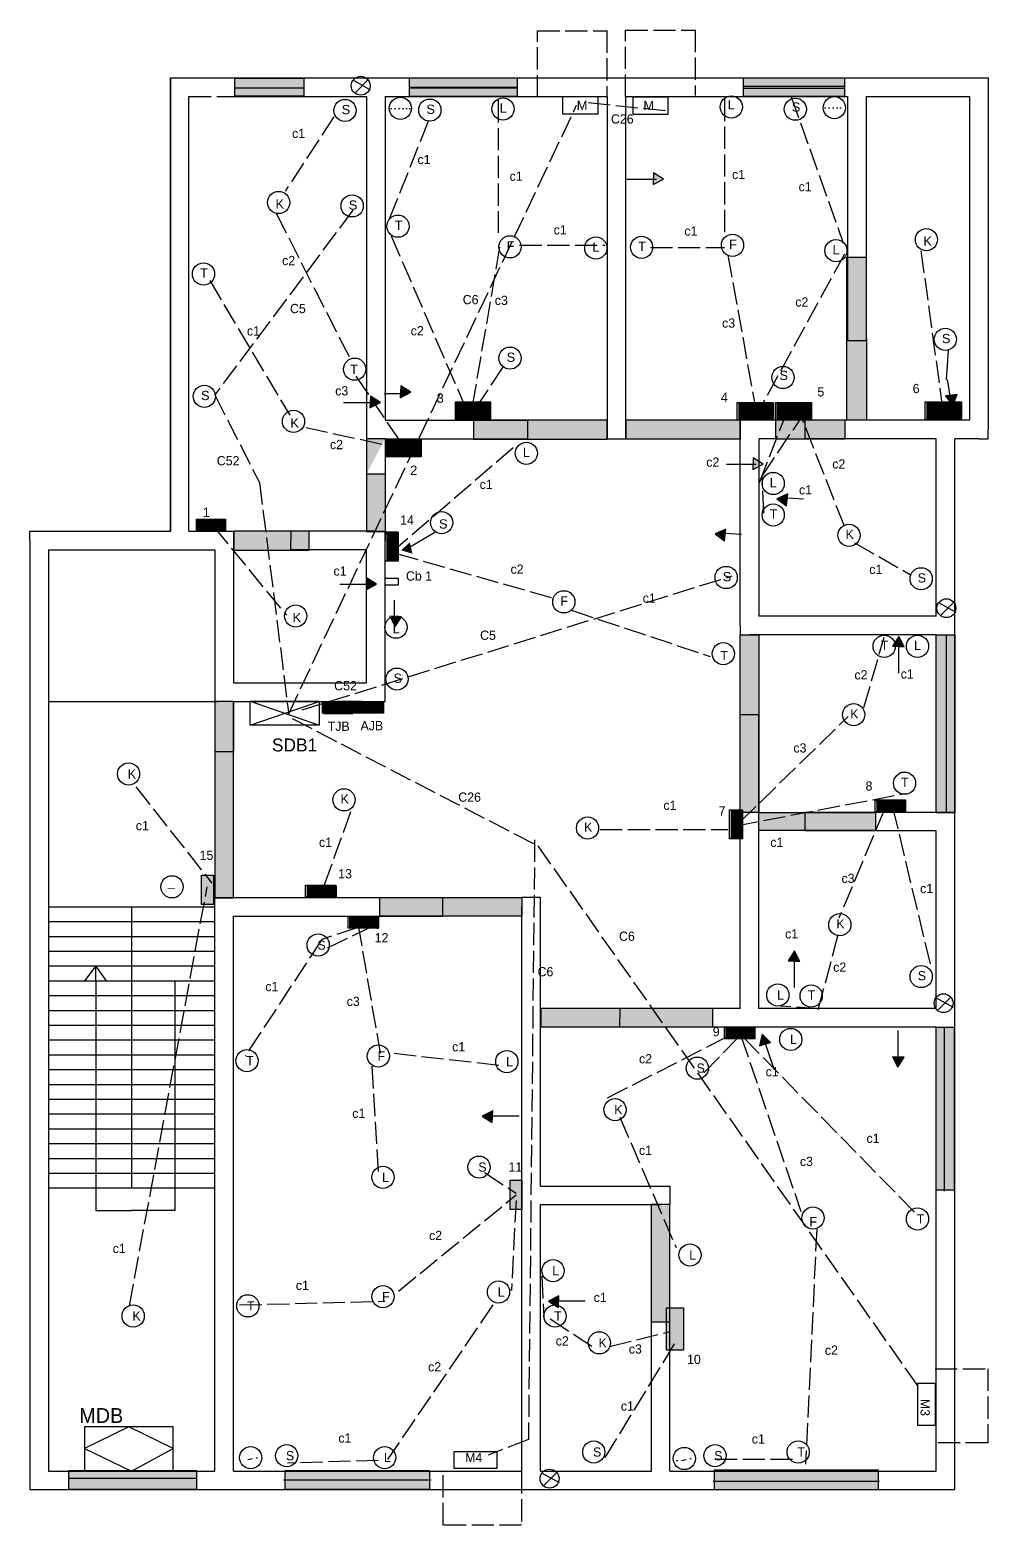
# Model space of a CAD drawing. Header units: inches. Extents: x -18 to 3128, y -1235 to 849.
# Drawn here: x 1572 to 2090, y 24 to 832 of the extents above; entities that cross this region are included whole.
import ezdxf

# ---------------------------------------------------------------- set-up
doc = ezdxf.new("R2010")
doc.units = ezdxf.units.IN
doc.linetypes.add('ACAD_ISO02W100', pattern=[15, 12, -3])
doc.linetypes.add('ACAD_ISO03W100', pattern=[30, 12, -18])
pattern_1 = [(45, (338.99675, -126.84594), (-0.088388348, 0.088388348), [])]

msp = doc.modelspace()

# ---------------------------------------------------------------- hatches: boundary and pattern name
for color, points in [(103, [(1682.5, 805.79), (1719.73, 805.79), (1719.73, 795.98), (1682.5, 795.98)]), (55, [(1955.67, 620.87), (1893.8, 620.87), (1893.8, 610.87), (1955.67, 610.87)]), (103, [(2061.67, 504.87), (2071.67, 504.87), (2071.67, 408.87), (2061.67, 408.87)]), (103, [(2061.67, 292.87), (2071.41, 292.87), (2071.41, 204.74), (2061.67, 204.74)]), (55, [(1917.6, 196.9), (1907.48, 196.9), (1907.48, 133.49), (1917.6, 133.49)]), (103, [(1592.71, 53.19), (1661.75, 53.19), (1661.75, 42.89), (1592.71, 42.89)]), (103, [(1709.67, 53.24), (1787.66, 53.24), (1787.66, 42.96), (1709.67, 42.96)]), (103, [(2030.42, 53.33), (1941.6, 53.33), (1941.6, 42.98), (2030.42, 42.98)])]:
    msp.add_hatch(color=color).paths.add_polyline_path(points)
h = msp.add_hatch(color=103)
h.paths.add_polyline_path([(1776.79, 805.83), (1835.17, 805.83), (1835.17, 795.74), (1776.79, 795.74)])
edge = h.paths.add_edge_path()
edge.add_line((1776.68, 800.88), (1835.16, 800.88))
h = msp.add_hatch(color=103)
h.paths.add_polyline_path([(1957.36, 805.82), (2012.06, 805.82), (2012.06, 795.89), (1957.36, 795.89)])
edge = h.paths.add_edge_path(flags=17)
edge.add_line((1957.36, 801.41), (2012.06, 801.41))
at = {"linetype": 'ACAD_ISO02W100'}
h = msp.add_hatch(color=7, dxfattribs=at)
h.paths.add_polyline_path([(1908.52, 748.21), (1914.18, 751.16), (1908.81, 754.59)])
h.paths.add_polyline_path([(1962.47, 594.16), (1968.13, 597.1), (1962.75, 600.53)])
h = msp.add_hatch(color=55)
h.paths.add_polyline_path([(2013.33, 709.06), (2023.66, 709.06), (2023.97, 620.89), (2013.33, 620.86)])
edge = h.paths.add_edge_path(flags=16)
edge.add_line((2013.67, 663.87), (2023.67, 663.87))
at = {"linetype": 'ByBlock'}
for points in [[(1771.9, 633.02), (1777.56, 635.97), (1772.18, 639.4)], [(1755.46, 627.55), (1761.12, 630.49), (1755.74, 633.92)], [(2066.68, 633.96), (2070.52, 628.86), (2073.02, 634.73)], [(1981.33, 581), (1975.5, 578.42), (1980.65, 574.65)], [(1947.9, 562), (1942.06, 559.42), (1947.21, 555.65)], [(1766.21, 514.94), (1769.16, 509.28), (1772.59, 514.66)]]:
    msp.add_hatch(color=7, dxfattribs=at).paths.add_polyline_path(points)
at = {"linetype": 'ACAD_ISO02W100'}
h = msp.add_hatch(dxfattribs=at)
h.set_pattern_fill('ANSI31', color=252, style=0)
h.set_pattern_definition([(45, (339.85464, -126.84594), (-0.088388348, 0.088388348), [])])
h.paths.add_polyline_path([(1954.83, 630.5), (1973.68, 630.5), (1973.68, 620.84), (1954.83, 620.84)])
h.paths.add_polyline_path([(1975.52, 630.5), (1994.37, 630.5), (1994.37, 620.84), (1975.52, 620.84)])
h.paths.add_polyline_path([(2056.54, 630.86), (2075.39, 630.86), (2075.39, 621.19), (2056.54, 621.19)])
h.paths.add_polyline_path([(1730.75, 468.87), (1746.51, 468.87), (1746.51, 462.5), (1730.75, 462.5)])
h.paths.add_polyline_path([(1770.91, 560.47), (1770.91, 544.72), (1764.54, 544.72), (1764.54, 560.47)])
h.paths.add_polyline_path([(1957.11, 410.3), (1957.11, 394.54), (1950.74, 394.54), (1950.74, 410.3)])
h.paths.add_polyline_path([(2029.5, 415.61), (2045.25, 415.61), (2045.25, 409.24), (2029.5, 409.24)])
h.paths.add_polyline_path([(1947.97, 292.87), (1963.73, 292.87), (1963.73, 286.5), (1947.97, 286.5)])
h.paths.add_polyline_path([(1744.5, 352.64), (1760.26, 352.64), (1760.26, 346.27), (1744.5, 346.27)])
h.paths.add_polyline_path([(1721.59, 369.5), (1737.34, 369.5), (1737.34, 363.14), (1721.59, 363.14)])
h = msp.add_hatch(dxfattribs=at)
h.set_pattern_fill('ANSI31', color=252, style=0)
h.set_pattern_definition(pattern_1)
h.paths.add_polyline_path([(1801.83, 630.75), (1820.68, 630.75), (1820.68, 621.08), (1801.83, 621.08)])
h = msp.add_hatch(color=55)
h.paths.add_polyline_path([(1883.67, 620.87), (1811.45, 620.87), (1811.45, 610.62), (1883.67, 610.62)])
edge = h.paths.add_edge_path(flags=16)
edge.add_line((1840.67, 620.87), (1840.67, 610.87))
h = msp.add_hatch(color=55)
h.paths.add_polyline_path([(2012.45, 620.93), (1974.72, 620.93), (1974.72, 610.85), (2012.45, 610.85)])
edge = h.paths.add_edge_path(flags=16)
edge.add_line((1990.67, 620.87), (1990.67, 610.87))
h = msp.add_hatch(color=55)
h.paths.add_polyline_path([(1763.84, 610.86), (1753.71, 610.86), (1753.71, 560.69), (1763.84, 560.69)])
edge = h.paths.add_edge_path()
edge.add_line((1763.67, 610.87), (1763.67, 591.87))
edge.add_line((1753.67, 591.87), (1763.67, 591.87))
h = msp.add_hatch(dxfattribs=at)
h.set_pattern_fill('ANSI31', color=252, style=0)
h.set_pattern_definition(pattern_1)
h.paths.add_polyline_path([(1764.35, 610.67), (1783.2, 610.67), (1783.2, 601), (1764.35, 601)])
h = msp.add_hatch(dxfattribs=at)
h.set_pattern_fill('ANSI31', color=252, style=0)
h.set_pattern_definition(pattern_1)
h.paths.add_polyline_path([(1661.68, 567.41), (1677.43, 567.41), (1677.43, 561.04), (1661.68, 561.04)])
h.paths.add_polyline_path([(1663.84, 574.84), (1668.18, 574.84), (1668.18, 567.32), (1663.84, 567.32)], flags=9)
h = msp.add_hatch(color=55)
h.paths.add_polyline_path([(1722.67, 560.88), (1681.83, 560.88), (1681.83, 550.67), (1722.67, 550.67)])
edge = h.paths.add_edge_path(flags=16)
edge.add_line((1712.67, 550.87), (1712.67, 555.87))
edge.add_line((1712.67, 560.87), (1712.67, 555.87))
for color, points in [(7, [(1777.08, 554.88), (1772.38, 550.57), (1778.47, 548.66)]), (7, [(1753.38, 529.24), (1759.04, 532.18), (1753.66, 535.61)]), (7, [(2044.37, 498.36), (2041.43, 504.02), (2038, 498.64)]), (57, [(1730.5, 468.51), (1746.25, 468.51), (1746.25, 462.14), (1730.5, 462.14)]), (252, [(1670.86, 374.91), (1670.86, 359.15), (1664.5, 359.15), (1664.5, 374.91)]), (7, [(1987.87, 328.36), (1984.93, 334.02), (1981.5, 328.64)]), (7, [(1972.11, 284.53), (1967.49, 288.92), (1966, 282.72)]), (7, [(2038, 276.81), (2040.94, 271.15), (2044.37, 276.53)]), (7, [(1821.91, 247.56), (1816.25, 244.62), (1821.63, 241.19)]), (7, [(1857.66, 147.65), (1852, 144.71), (1857.38, 141.28)])]:
    msp.add_hatch(color=color, dxfattribs=at).paths.add_polyline_path(points)
h = msp.add_hatch(color=55)
h.paths.add_polyline_path([(1955.67, 504.87), (1965.67, 504.87), (1965.67, 408.87), (1955.67, 408.87)])
edge = h.paths.add_edge_path(flags=17)
edge.add_line((1955.67, 461.87), (1965.67, 461.87))
h = msp.add_hatch(color=55)
h.paths.add_polyline_path([(1681.65, 468.89), (1671.66, 468.89), (1671.66, 362.69), (1681.65, 362.69)])
edge = h.paths.add_edge_path()
edge.add_line((1671.67, 441.87), (1681.67, 441.87))
h = msp.add_hatch(dxfattribs=at)
h.set_pattern_fill('ANSI31', color=141, style=0)
h.set_pattern_definition(pattern_1)
h.paths.add_polyline_path([(1747.15, 468.83), (1762.91, 468.83), (1762.91, 462.46), (1747.15, 462.46)])
h = msp.add_hatch(color=55)
h.paths.add_polyline_path([(1965.67, 408.87), (2028.73, 408.87), (2028.73, 399.02), (1965.67, 399.02)])
edge = h.paths.add_edge_path()
edge.add_line((1990.67, 408.87), (1990.67, 398.87))
h = msp.add_hatch(color=55)
h.paths.add_polyline_path([(1760.8, 362.95), (1837.64, 362.95), (1837.64, 352.81), (1760.8, 352.81)])
edge = h.paths.add_edge_path(flags=16)
edge.add_line((1794.67, 362.87), (1794.67, 352.87))
h = msp.add_hatch(color=55)
h.paths.add_polyline_path([(1940.84, 302.89), (1847.91, 302.89), (1847.91, 292.88), (1940.84, 292.88)])
edge = h.paths.add_edge_path()
edge.add_line((1890.67, 292.87), (1890.67, 297.87))
edge.add_line((1890.67, 302.87), (1890.67, 297.87))
h = msp.add_hatch(color=252, dxfattribs=at)
h.paths.add_polyline_path([(1925.04, 141.12), (1925.04, 118.12), (1915.74, 118.12), (1915.74, 141.12)])
h.paths.add_polyline_path([(1837.58, 210.01), (1837.58, 194.26), (1831.21, 194.26), (1831.21, 210.01)])

# ---------------------------------------------------------------- linework, layer by layer
for p, q in [((1846.09, 795.42), (1846.09, 831.3)), ((1846.09, 831.3), (1883.61, 831.3)), ((1883.61, 831.3), (1883.61, 831.49)), ((1883.61, 831.49), (1883.61, 796.13)), ((1893.7, 795.74), (1893.7, 831.62)), ((1893.7, 831.62), (1931.23, 831.62)), ((1931.23, 831.62), (1931.23, 831.82)), ((1931.23, 831.82), (1931.23, 796.45)), ((1657.67, 795.87), (1676.67, 795.87)), ((1824.83, 793.79), (1824.83, 722.06)), ((1947.24, 794.52), (1947.24, 722.03)), ((1983.2, 795.72), (2011.37, 716.63)), ((1736, 784.88), (1709.69, 744.68)), ((1787.01, 782.45), (1765.07, 727.34)), ((1704.76, 732.77), (1744.5, 654.59)), ((1766.95, 720.45), (1807.68, 626.5)), ((1825.54, 714.33), (1810.06, 624.32)), ((1836.35, 715.44), (1882.49, 715.44)), ((1907.08, 714.24), (1947.24, 714.24)), ((2053.33, 712.44), (2064.72, 629.76)), ((1949.04, 710.04), (1964.02, 626.77)), ((2011.97, 710.64), (1965.22, 624.97)), ((1668.85, 696.28), (1712.15, 623.53)), ((1827.48, 649.82), (1811.6, 625.74)), ((1966, 587.15), (1980.5, 624.15)), ((1720.85, 616.92), (1773.18, 605.5)), ((1832.86, 605.9), (1767.99, 549.98)), ((1773.18, 605.5), (1773.18, 605.5)), ((1671.02, 563.3), (1710.31, 515.4)), ((1769.78, 548.79), (1855.48, 524.4)), ((1864.54, 518.09), (1939.5, 493.15)), ((1745, 409.15), (1729.5, 366.15)), ((1879.9, 399.68), (1949.02, 399.68))]:
    msp.add_line(p, q, dxfattribs=at)
for p, q in [((1647.67, 800.87), (1647.67, 805.87)), ((1647.67, 805.87), (1652.67, 805.87)), ((1647.67, 805.87), (1647.67, 560.87)), ((1647.67, 560.87), (1647.67, 800.87)), ((1647.67, 800.87), (1647.67, 560.87)), ((1652.67, 805.87), (1676.67, 805.87)), ((1676.67, 805.87), (1758.67, 805.87)), ((1746.19, 804.74), (1755.69, 799.47)), ((1747.24, 797.71), (1754.28, 804.74)), ((1758.67, 805.87), (1888.67, 805.87)), ((1888.67, 805.87), (2018.67, 805.87)), ((2018.67, 805.87), (2084.67, 805.87)), ((2084.67, 805.87), (2089.67, 805.87)), ((2089.67, 805.87), (2089.67, 800.87)), ((2089.67, 800.87), (2089.67, 615.87)), ((1657.67, 560.87), (1657.67, 795.87)), ((1664.67, 795.87), (1667.17, 795.87)), ((1667.17, 795.87), (1667.17, 795.87)), ((1667.17, 795.87), (1668.79, 795.87)), ((1676.67, 795.87), (1753.67, 795.87)), ((1753.67, 795.87), (1753.67, 615.87)), ((1763.67, 795.87), (1883.67, 795.87)), ((1763.67, 795.87), (1763.67, 620.87)), ((1883.67, 795.87), (1883.67, 615.87)), ((1893.67, 795.87), (2013.67, 795.87)), ((1893.67, 795.87), (1893.67, 615.87)), ((2013.67, 795.87), (2013.67, 663.87)), ((2023.67, 795.87), (2079.67, 795.87)), ((2023.67, 795.87), (2023.67, 663.87)), ((2079.67, 795.87), (2079.67, 620.87)), ((2013.67, 663.87), (2023.67, 663.87)), ((2067.12, 642.94), (2068.31, 658.52)), ((1753.67, 615.87), (1753.67, 591.87)), ((1763.67, 620.87), (1840.67, 620.87)), ((1840.67, 620.87), (1840.67, 610.87)), ((1883.67, 615.87), (1883.67, 610.87)), ((1893.67, 615.87), (1893.67, 610.87)), ((1974.86, 620.87), (1955.67, 620.87)), ((1955.67, 620.87), (1955.67, 610.87)), ((1974.86, 610.87), (1974.86, 620.87)), ((2066.67, 620.87), (1990.67, 620.87)), ((1990.67, 620.87), (1990.67, 610.87)), ((2079.67, 620.87), (2066.67, 620.87)), ((2089.67, 610.87), (2089.67, 615.87)), ((1763.67, 610.87), (1763.67, 591.87)), ((1763.67, 610.87), (1840.67, 610.87)), ((1883.67, 610.87), (1893.8, 610.87)), ((1955.67, 509.87), (1955.67, 610.87)), ((1974.86, 610.87), (1965.67, 610.87)), ((1965.67, 610.87), (1965.67, 514.87)), ((2061.67, 610.87), (1990.67, 610.87)), ((2061.67, 514.87), (2061.67, 610.87)), ((2071.67, 509.87), (2071.67, 610.87)), ((2084.67, 610.87), (2071.67, 610.87)), ((2084.67, 610.87), (2089.67, 610.87)), ((1753.67, 591.87), (1763.67, 591.87)), ((1571.67, 555.87), (1571.67, 560.87)), ((1571.67, 560.87), (1576.67, 560.87)), ((1576.67, 560.87), (1647.67, 560.87)), ((1657.67, 560.87), (1676.67, 560.87)), ((1676.67, 560.87), (1681.67, 560.87)), ((1681.67, 560.87), (1681.67, 555.87)), ((1758.67, 560.87), (1712.67, 560.87)), ((1712.67, 560.87), (1712.67, 555.87)), ((1758.67, 560.87), (1763.67, 560.87)), ((1763.67, 560.87), (1763.67, 555.87)), ((1571.67, 555.87), (1571.67, 473.87)), ((1581.67, 550.87), (1581.67, 473.87)), ((1581.67, 550.87), (1652.67, 550.87)), ((1652.67, 550.87), (1671.67, 550.87)), ((1671.67, 550.87), (1671.67, 473.87)), ((1681.67, 555.87), (1681.67, 478.87)), ((1712.67, 550.87), (1712.67, 555.87)), ((1753.67, 550.87), (1712.67, 550.87)), ((1753.67, 478.87), (1753.67, 550.87)), ((1763.67, 473.87), (1763.67, 555.87)), ((2062.8, 522.36), (2072.3, 517.09)), ((2063.85, 515.33), (2070.89, 522.36)), ((1955.67, 509.87), (1955.67, 504.87)), ((2061.67, 514.87), (1965.67, 514.87)), ((2071.67, 403.87), (2071.67, 509.87)), ((1955.67, 504.87), (1960.67, 504.87)), ((2061.67, 504.87), (1960.67, 504.87)), ((2061.67, 408.87), (2061.67, 504.87)), ((2061.67, 504.87), (2071.67, 504.87)), ((1681.67, 478.87), (1753.67, 478.87)), ((1571.67, 473.87), (1571.67, 357.87)), ((1581.67, 473.87), (1581.67, 357.87)), ((1671.67, 473.87), (1671.67, 441.87)), ((1681.67, 468.87), (1681.67, 441.87)), ((1681.67, 468.87), (1758.67, 468.87)), ((1690.71, 468.99), (1728.09, 456.08)), ((1690.71, 456.08), (1728.09, 468.87)), ((1758.67, 468.87), (1763.67, 468.87)), ((1763.67, 468.87), (1763.67, 473.87)), ((1955.67, 302.87), (1955.67, 461.87)), ((1955.67, 461.87), (1965.67, 461.87)), ((1965.67, 302.87), (1965.67, 461.87)), ((1671.67, 441.87), (1681.67, 441.87)), ((2061.67, 408.87), (1990.67, 408.87)), ((1990.67, 408.87), (1990.67, 398.87)), ((2061.67, 408.87), (2071.67, 408.87)), ((2061.67, 398.87), (1990.67, 398.87)), ((2061.67, 302.87), (2061.67, 398.87)), ((2071.67, 297.87), (2071.67, 403.87)), ((1571.67, 357.87), (1571.67, 47.87)), ((1581.67, 357.87), (1581.67, 52.87)), ((1581.67, 357.87), (1671.67, 357.87)), ((1626.67, 357.87), (1626.67, 205.87)), ((1671.67, 357.87), (1671.67, 362.87)), ((1671.67, 362.87), (1676.67, 362.87)), ((1671.67, 52.87), (1671.67, 357.87)), ((1676.67, 362.87), (1794.67, 362.87)), ((1794.67, 362.87), (1794.67, 352.87)), ((1847.67, 362.95), (1837.64, 362.95)), ((1837.67, 201.87), (1837.67, 357.87)), ((1847.67, 357.87), (1847.67, 362.95)), ((1847.67, 206.87), (1847.67, 357.87)), ((1581.67, 349.87), (1671.67, 349.87)), ((1681.67, 52.87), (1681.67, 352.87)), ((1681.67, 352.87), (1794.67, 352.87)), ((1581.67, 341.87), (1671.67, 341.87)), ((1581.67, 333.87), (1671.67, 333.87)), ((1581.67, 325.87), (1671.67, 325.87)), ((1607.3, 325.87), (1601.27, 317.87)), ((1607.32, 317.87), (1607.3, 325.87)), ((1613.02, 317.87), (1607.3, 325.87)), ((1581.67, 317.87), (1671.67, 317.87)), ((1601.01, 318.21), (1601.01, 318.21)), ((1607.32, 317.87), (1607.32, 193.63)), ((1607.32, 317.87), (1613.02, 317.87)), ((1650.07, 317.87), (1650.07, 193.63)), ((1581.67, 309.87), (1671.67, 309.87)), ((2061.3, 308.86), (2070.8, 303.59)), ((2062.35, 301.83), (2069.39, 308.86)), ((1581.67, 301.87), (1671.67, 301.87)), ((1955.67, 302.87), (1890.67, 302.87)), ((1890.67, 302.87), (1890.67, 297.87)), ((2061.67, 302.87), (1965.67, 302.87)), ((1581.67, 293.87), (1671.67, 293.87)), ((1890.67, 292.87), (1890.67, 297.87)), ((1960.67, 292.87), (1890.67, 292.87)), ((2061.67, 292.87), (1960.67, 292.87)), ((2061.67, 201.87), (2061.67, 292.87)), ((2071.67, 201.87), (2071.67, 297.87)), ((1581.67, 285.87), (1671.67, 285.87)), ((1581.67, 277.87), (1671.67, 277.87)), ((1581.67, 269.87), (1671.67, 269.87)), ((1581.67, 261.87), (1671.67, 261.87)), ((1581.67, 253.87), (1671.67, 253.87)), ((1581.67, 245.87), (1671.67, 245.87)), ((1581.67, 237.87), (1671.67, 237.87)), ((1581.67, 229.87), (1671.67, 229.87)), ((1581.67, 221.87), (1671.67, 221.87)), ((1581.67, 213.87), (1671.67, 213.87)), ((1581.67, 205.87), (1671.67, 205.87)), ((1847.67, 206.87), (1912.67, 206.87)), ((1912.67, 206.87), (1917.67, 206.87)), ((1917.67, 206.87), (1917.67, 196.87)), ((1837.67, 52.87), (1837.67, 201.87)), ((1847.67, 52.87), (1847.67, 196.87)), ((1847.67, 196.87), (1912.67, 196.87)), ((1917.67, 196.87), (1912.67, 196.87)), ((2061.67, 52.87), (2061.67, 201.87)), ((2071.67, 47.87), (2071.67, 201.87)), ((1607.32, 193.63), (1626.67, 193.63)), ((1650.07, 193.63), (1626.67, 193.63)), ((1907.67, 52.87), (1907.67, 171.87)), ((1917.67, 52.87), (1917.67, 171.87)), ((1649.03, 76.8), (1601.19, 76.8)), ((1601.19, 76.8), (1601.19, 53.19)), ((1625.11, 76.8), (1601.19, 64.99)), ((1649.03, 64.99), (1625.11, 76.8)), ((1649.03, 53.19), (1649.03, 76.8)), ((1601.19, 64.99), (1626.67, 52.87)), ((1626.67, 52.87), (1649.03, 64.99)), ((1581.67, 52.87), (1671.67, 52.87)), ((1601.19, 53.19), (1648.43, 53.19)), ((1681.67, 52.87), (1837.67, 52.87)), ((1847.67, 52.87), (1907.67, 52.87)), ((1848.3, 51.86), (1857.8, 46.59)), ((1849.35, 44.83), (1856.39, 51.86)), ((1917.67, 52.87), (2061.67, 52.87)), ((1571.67, 47.87), (1571.67, 42.87)), ((1571.67, 42.87), (1576.67, 42.87)), ((1576.67, 42.87), (1676.67, 42.87)), ((1676.67, 42.87), (1842.67, 42.87)), ((1842.67, 42.87), (1912.67, 42.87)), ((1912.67, 42.87), (2066.67, 42.87)), ((2066.67, 42.87), (2071.67, 42.87)), ((2071.67, 42.87), (2071.67, 47.87))]:
    msp.add_line(p, q)
at = {"color": 250}
for p, q in [((1682.43, 800.53), (1719.37, 800.53)), ((1776.92, 800.49), (1835.34, 800.49)), ((1957.18, 800.33), (2012.24, 800.33)), ((2067.07, 504.69), (2067.07, 408.44)), ((2065.92, 292.25), (2065.92, 204.21)), ((1592.71, 48.95), (1661.75, 48.95)), ((1708.81, 48.1), (1788.52, 48.1)), ((1941.06, 47.34), (2030.97, 47.34))]:
    msp.add_line(p, q, dxfattribs=at)
at = {"color": 0}
for p, q in [((1776.68, 800.88), (1835.16, 800.88)), ((1957.36, 801.41), (2012.06, 801.41)), ((1673.5, 468.65), (1581.5, 468.65))]:
    msp.add_line(p, q, dxfattribs=at)
at = {"color": 3, "linetype": 'ACAD_ISO02W100'}
for p, q in [((1873.46, 792.54), (1915.7, 788.2)), ((1711.56, 462.17), (1867.23, 791.07)), ((1746.27, 734.33), (1671.6, 634.5)), ((1671.6, 634.5), (1695.79, 587.21)), ((1695.79, 587.21), (1711.56, 462.17)), ((1718.93, 464.27), (1951.37, 536.77)), ((1713.36, 459.66), (1846.23, 390.77)), ((1844.54, 394.13), (1841.18, 69.83)), ((1846.23, 390.77), (2053.1, 96.71)), ((1841.18, 69.83), (1819.32, 61.42))]:
    msp.add_line(p, q, dxfattribs=at)
at = {"linetype": 'ACAD_ISO03W100'}
for p, q in [((1766.57, 789.4), (1767.3, 789.4)), ((1768.69, 789.4), (1769.42, 789.4)), ((1770.96, 789.4), (1771.68, 789.4)), ((1773.03, 789.4), (1773.76, 789.4)), ((1774.91, 789.4), (1775.64, 789.4)), ((1776.65, 789.4), (1777.37, 789.4)), ((2001.19, 789.68), (2001.91, 789.68)), ((2003.31, 789.68), (2004.03, 789.68)), ((2005.58, 789.68), (2006.3, 789.68)), ((2007.65, 789.68), (2008.37, 789.68)), ((2009.53, 789.68), (2010.26, 789.68)), ((1693.95, 60.09), (1694.67, 60.09)), ((1928.45, 59.59), (1929.17, 59.59))]:
    msp.add_line(p, q, dxfattribs=at)
at = {"linetype": 'ByBlock'}
for p, q in [((1894.32, 751.12), (1910.41, 751.12)), ((2067.53, 642.92), (2069.37, 631.85)), ((1741.25, 630.45), (1757.35, 630.45)), ((1763.2, 635.33), (1774.42, 635.33)), ((1948.26, 597.07), (1964.36, 597.07)), ((1989.86, 578.14), (1978.67, 578.86)), ((1790.51, 560.09), (1776.01, 551.58)), ((1956.43, 559.14), (1945.23, 559.86)), ((1739.17, 532.15), (1755.26, 532.15)), ((1768.52, 523.63), (1768.52, 512.41)), ((2041.46, 484.15), (2041.46, 500.25)), ((1984.96, 314.15), (1984.96, 330.25)), ((2040.9, 291.02), (2040.9, 274.93)), ((1974, 270.15), (1968.75, 285.37)), ((1836.12, 244.65), (1820.02, 244.65)), ((1871.86, 144.75), (1855.77, 144.75))]:
    msp.add_line(p, q, dxfattribs=at)
at = {"color": 9, "linetype": 'ACAD_ISO02W100'}
msp.add_line((1747.94, 644.66), (1773.79, 606.33), dxfattribs=at)
at = {"color": 0, "linetype": 'ACAD_ISO02W100'}
for p, q in [((1967.5, 590.65), (1991, 625.65)), ((2012, 563.65), (1987, 627.15)), ((1968.5, 570.65), (1967.5, 590.65)), ((2017.5, 554.65), (2048, 537.15)), ((2022.5, 465.65), (2033.5, 503.65)), ((1955.5, 403.65), (2014, 460.65)), ((1629, 422.65), (1670, 370.65)), ((1953.5, 401.65), (2045, 419.15)), ((2033.5, 410.15), (2009, 351.65)), ((2038, 411.65), (2059, 324.15)), ((1625.5, 142.15), (1667.5, 368.65)), ((1732.5, 335.65), (1758.5, 348.15)), ((1749, 348.65), (1761, 278.65)), ((1729.5, 340.15), (1688, 277.15)), ((1749, 346.65), (1729.5, 340.15)), ((2008.5, 342.65), (1997.5, 301.65)), ((1998, 302.65), (1977.5, 304.15)), ((1884, 254.65), (1950.5, 288.65)), ((1936, 268.15), (1956, 288.65)), ((1956, 288.15), (1988.5, 193.15)), ((1957.5, 287.15), (2050.5, 192.15)), ((1768.5, 278.65), (1826.5, 272.15)), ((1756.5, 271.65), (1760, 213.15)), ((1890.5, 244.15), (1921, 173.65)), ((1817.5, 214.15), (1834.5, 203.15)), ((1771, 150.15), (1834.5, 202.15)), ((1834.5, 199.15), (1832, 150.65)), ((1997, 183.65), (1991, 56.65)), ((1848.5, 158.15), (1849.5, 136.15)), ((1832, 150.65), (1831.5, 150.65)), ((1685, 142.65), (1763.5, 144.65)), ((1822, 142.65), (1765, 59.15)), ((1875.5, 120.15), (1852.5, 135.15)), ((1920, 121.65), (1881, 57.65)), ((1885, 120.15), (1917, 128.15)), ((2061, 108.15), (2089.5, 108.15)), ((2089.5, 108.15), (2089.5, 68.15)), ((2089.5, 68.15), (2061, 68.15)), ((1689.5, 59.15), (1692, 59.65)), ((1760, 58.65), (1711, 57.15)), ((1921, 58.65), (1922, 58.65)), ((1924, 58.65), (1926.5, 59.15)), ((1984, 59.15), (1940, 59.15)), ((1795, 23.65), (1795, 52.65)), ((1837.5, 52.65), (1837.5, 23.65)), ((1837.5, 23.65), (1795, 23.65))]:
    msp.add_line(p, q, dxfattribs=at)
at = {"color": 0}
for points in [[(1682.5, 805.79), (1719.73, 805.79), (1719.73, 795.98), (1682.5, 795.98)], [(1776.79, 805.83), (1835.17, 805.83), (1835.17, 795.74), (1776.79, 795.74)], [(1957.36, 805.82), (2012.06, 805.82), (2012.06, 795.89), (1957.36, 795.89)]]:
    msp.add_lwpolyline(points, close=True, dxfattribs=at)
for points in [[(1859.76, 795.86), (1878.61, 795.86), (1878.61, 786.2), (1859.76, 786.2)], [(1897.73, 795.7), (1916.58, 795.7), (1916.58, 786.04), (1897.73, 786.04)], [(2013.33, 709.06), (2023.66, 709.06), (2023.97, 620.89), (2013.33, 620.86)], [(1801.83, 630.75), (1820.68, 630.75), (1820.68, 621.08), (1801.83, 621.08)], [(1953.97, 630.5), (1972.82, 630.5), (1972.82, 620.84), (1953.97, 620.84)], [(1974.66, 630.5), (1993.51, 630.5), (1993.51, 620.84), (1974.66, 620.84)], [(2055.68, 630.86), (2074.53, 630.86), (2074.53, 621.19), (2055.68, 621.19)], [(1883.67, 620.87), (1811.45, 620.87), (1811.45, 610.62), (1883.67, 610.62)], [(1955.67, 620.87), (1893.8, 620.87), (1893.8, 610.87), (1955.67, 610.87)], [(2012.45, 620.93), (1974.72, 620.93), (1974.72, 610.85), (2012.45, 610.85)], [(1763.84, 610.86), (1753.71, 610.86), (1753.71, 560.69), (1763.84, 560.69)], [(1661.68, 567.41), (1677.43, 567.41), (1677.43, 561.04), (1661.68, 561.04)], [(1722.67, 560.88), (1681.83, 560.88), (1681.83, 550.67), (1722.67, 550.67)], [(1770.05, 560.47), (1770.05, 544.72), (1763.69, 544.72), (1763.69, 560.47)], [(1763.69, 535.4), (1770.72, 535.4), (1770.72, 531.68), (1763.69, 531.68)], [(1955.67, 504.87), (1965.67, 504.87), (1965.67, 408.87), (1955.67, 408.87)], [(2061.67, 504.87), (2071.67, 504.87), (2071.67, 408.87), (2061.67, 408.87)], [(1681.65, 468.89), (1671.66, 468.89), (1671.66, 362.69), (1681.65, 362.69)], [(1690.71, 468.99), (1728.09, 468.99), (1728.09, 456.08), (1690.71, 456.08)], [(1729.89, 468.87), (1745.65, 468.87), (1745.65, 462.5), (1729.89, 462.5)], [(1737.61, 468.87), (1751.2, 468.87), (1751.2, 468.87), (1737.61, 468.87)], [(1747.15, 468.83), (1762.91, 468.83), (1762.91, 462.46), (1747.15, 462.46)], [(1730.5, 468.51), (1746.25, 468.51), (1746.25, 462.14), (1730.5, 462.14)], [(2028.64, 415.61), (2044.39, 415.61), (2044.39, 409.24), (2028.64, 409.24)], [(1956.25, 410.3), (1956.25, 394.54), (1949.88, 394.54), (1949.88, 410.3)], [(1965.67, 408.87), (2028.73, 408.87), (2028.73, 399.02), (1965.67, 399.02)], [(1670.86, 374.91), (1670.86, 359.15), (1664.5, 359.15), (1664.5, 374.91)], [(1720.73, 369.5), (1736.48, 369.5), (1736.48, 363.14), (1720.73, 363.14)], [(1760.8, 362.95), (1837.64, 362.95), (1837.64, 352.81), (1760.8, 352.81)], [(1743.64, 352.64), (1759.4, 352.64), (1759.4, 346.27), (1743.64, 346.27)], [(1940.84, 302.89), (1847.91, 302.89), (1847.91, 292.88), (1940.84, 292.88)], [(1947.12, 292.87), (1962.87, 292.87), (1962.87, 286.5), (1947.12, 286.5)], [(2061.67, 292.87), (2071.41, 292.87), (2071.41, 204.74), (2061.67, 204.74)], [(1837.58, 210.01), (1837.58, 194.26), (1831.21, 194.26), (1831.21, 210.01)], [(1917.6, 196.9), (1907.48, 196.9), (1907.48, 133.49), (1917.6, 133.49)], [(1925.04, 141.12), (1925.04, 118.12), (1915.74, 118.12), (1915.74, 141.12)], [(2061.07, 100.45), (2061.07, 77.44), (2051.77, 77.44), (2051.77, 100.45)], [(1824.09, 54.19), (1801.09, 54.19), (1801.09, 63.49), (1824.09, 63.49)], [(1592.71, 53.19), (1661.75, 53.19), (1661.75, 42.89), (1592.71, 42.89)], [(1709.67, 53.24), (1787.66, 53.24), (1787.66, 42.96), (1709.67, 42.96)], [(2030.42, 53.33), (1941.6, 53.33), (1941.6, 42.98), (2030.42, 42.98)]]:
    msp.add_lwpolyline(points, close=True)
at = {"linetype": 'ByBlock'}
for points in [[(1908.52, 748.21), (1914.18, 751.16), (1908.81, 754.59)], [(1771.9, 633.02), (1777.56, 635.97), (1772.18, 639.4)], [(1755.46, 627.55), (1761.12, 630.49), (1755.74, 633.92)], [(2066.68, 633.96), (2070.52, 628.86), (2073.02, 634.73)], [(1962.47, 594.16), (1968.13, 597.1), (1962.75, 600.53)], [(1981.33, 581), (1975.5, 578.42), (1980.65, 574.65)], [(1947.9, 562), (1942.06, 559.42), (1947.21, 555.65)], [(1753.38, 529.24), (1759.04, 532.18), (1753.66, 535.61)], [(1766.21, 514.94), (1769.16, 509.28), (1772.59, 514.66)], [(2044.37, 498.36), (2041.43, 504.02), (2038, 498.64)], [(1987.87, 328.36), (1984.93, 334.02), (1981.5, 328.64)], [(1972.11, 284.53), (1967.49, 288.92), (1966, 282.72)], [(2038, 276.81), (2040.94, 271.15), (2044.37, 276.53)], [(1821.91, 247.56), (1816.25, 244.62), (1821.63, 241.19)], [(1857.66, 147.65), (1852, 144.71), (1857.38, 141.28)]]:
    msp.add_lwpolyline(points, close=True, dxfattribs=at)
at = {"color": 252}
msp.add_lwpolyline([(1764.35, 610.67), (1783.2, 610.67), (1783.2, 601), (1764.35, 601)], close=True, dxfattribs=at)
for centre, radius in [((1750.49, 801.64), 5.1), ((1742.06, 788.28), 6), ((1771.97, 789.46), 6), ((1787.87, 788.46), 6), ((1827.47, 789.08), 6), ((1950.9, 790.16), 6), ((1985.5, 788.95), 6), ((2006.58, 789.74), 6), ((1706.15, 738.52), 6), ((1745.89, 736.69), 6), ((1770.7, 725.72), 6), ((1831.23, 714.55), 6), ((1877.59, 713.92), 6), ((1902.33, 714.32), 6), ((1951.49, 715.42), 6), ((2056.33, 718.48), 6), ((2007.38, 712.5), 6), ((1665.51, 699.92), 6), ((2066.52, 664.52), 6), ((1831.23, 654.42), 6), ((1747.24, 648.43), 6), ((1978.82, 643.93), 6), ((1666.01, 633.74), 6), ((1714.18, 620.21), 6), ((1840.05, 602.98), 6), ((1973.5, 586.65), 6), ((1973.5, 569.65), 6), ((1794.23, 565.5), 6), ((2014.5, 558.65), 6), ((1948.06, 535.83), 6), ((2053.5, 535.15), 6), ((1860.29, 522.67), 6), ((1715.36, 515.02), 6), ((2067.1, 519.25), 5.1), ((1769.56, 508.98), 6), ((2033.5, 498.65), 6), ((2051.5, 498.65), 6), ((1946.5, 494.65), 6), ((1770.09, 480.92), 6), ((2017, 461.65), 6), ((1625, 429.65), 6), ((2044.5, 424.65), 6), ((1741.5, 415.65), 6), ((1873.13, 400.43), 6), ((1648.5, 368.65), 6), ((2009.5, 348.15), 6), ((1727.5, 337.15), 6), ((2053.5, 320.15), 6), ((1976, 310.15), 6), ((1994, 309.65), 6), ((2065.6, 305.75), 5.1), ((1983, 286.15), 6), ((1760, 277.15), 6), ((1689, 274.65), 6), ((1829.5, 274.15), 6), ((1932.5, 270.65), 6), ((1888, 248.15), 6), ((1814.5, 217.15), 6), ((1762.5, 211.65), 6), ((1995, 189.65), 6), ((2051.5, 189.15), 6), ((1928.5, 169.65), 6), ((1854.5, 161.15), 6), ((1825, 149.65), 6), ((1689.5, 142.15), 6), ((1762.5, 147.15), 6), ((1627.5, 136.65), 6), ((1855.5, 136.65), 6), ((1879.5, 122.15), 6), ((1691, 60.15), 6), ((1710.5, 61.15), 6), ((1763.5, 60.15), 6), ((1876.5, 63.15), 6), ((1925.5, 59.65), 6), ((1942, 61.15), 6), ((1987, 63.15), 6), ((1852.6, 48.75), 5.1)]:
    msp.add_circle(centre, radius)

# ---------------------------------------------------------------- texts
at = {"char_height": 5, "attachment_point": 1}
for s, insert, width in [('{\\fArial|b0|i0|c0|p34;L}', (1825.6, 792.06), 5.538), ('L', (1948.94, 793.8), 5.538), ('{\\fArial|b0|i0|c0|p34;S}', (1983.55, 792.59), 5.538), ('{\\fArial|b0|i0|c0|p34;S}', (1740.19, 791.25), 5.538), ('{\\fArial|b0|i0|c0|p34;S}', (1786, 791.43), 5.538), ('{\\fArial|b0|i0|c0|p34;K}', (1704.43, 740.18), 5.1553), ('{\\fArial|b0|i0|c0|p34;S}', (1744.03, 739.67), 5.538), ('{\\fArial|b0|i0|c0|p34;T}', (1768.84, 728.7), 5.538), ('{\\fArial|b0|i0|c0|p34;K}', (2054.61, 720.15), 5.1553), ('{\\fArial|b0|i0|c0|p34;F}', (1829.36, 717.53), 5.538), ('{\\fArial|b0|i0|c0|p34;L}', (1875.73, 716.9), 5.538), ('{\\fArial|b0|i0|c0|p34;T}', (1900.47, 717.29), 5.538), ('{\\fArial|b0|i0|c0|p34;F}', (1949.63, 718.39), 5.538), ('{\\fArial|b0|i0|c0|p34;L}', (2005.52, 715.47), 5.538), ('{\\fArial|b0|i0|c0|p34;T}', (1663.64, 702.89), 5.538), ('{\\fArial|b0|i0|c0|p34;S}', (2064.66, 667.5), 5.538), ('{\\fArial|b0|i0|c0|p34;S}', (1829.36, 657.4), 5.538), ('{\\fArial|b0|i0|c0|p34;T}', (1744.75, 650.83), 5.538), ('{\\fArial|b0|i0|c0|p34;S}', (1976.87, 647.57), 5.538), ('{\\fArial|b0|i0|c0|p34;S}', (1664.14, 636.72), 5.538), ('{\\fArial|b0|i0|c0|p34;K}', (1712.45, 621.87), 5.1553), ('L', (1838.19, 605.95), 5.538), ('L', (1971.63, 589.63), 5.538), ('{\\fArial|b0|i0|c0|p34;S}', (1792.8, 567.29), 5.538), ('T', (1971.63, 572.63), 5.538), ('K', (2012.63, 561.63), 5.538), ('{\\fArial|b0|i0|c0|p34;S}', (1946.19, 538.8), 5.538), ('S', (2051.63, 538.13), 5.538), ('F', (1858.42, 525.65), 5.538), ('{\\fArial|b0|i0|c0|p34;K}', (1713.63, 516.69), 5.1553), ('L', (1767.84, 510.65), 5.1553), ('T', (2031.63, 501.63), 5.538), ('L', (2049.63, 501.63), 5.538), ('T', (1944.91, 496.16), 5.538), ('{\\fArial|b0|i0|c0|p34;S}', (1768.23, 483.9), 5.538), ('K', (2015.13, 464.63), 5.538), ('K', (1624.59, 432.17), 5.538), ('T', (2042.63, 427.63), 5.538), ('K', (1739.63, 418.63), 5.538), ('K', (1871.27, 403.4), 5.538), ('_', (1646.26, 374.08), 5.538), ('K', (2007.63, 351.13), 5.538), ('S', (1727.09, 339.67), 5.538), ('S', (2051.63, 323.13), 5.538), ('L', (1975.59, 312.67), 5.538), ('T', (1992.13, 312.63), 5.538), ('L', (1982.59, 288.67), 5.538), ('T', (1688.59, 277.17), 5.538), ('F', (1759.59, 279.67), 5.538), ('L', (1829.09, 276.67), 5.538), ('S', (1932.09, 273.17), 5.538), ('K', (1887.59, 250.67), 5.538), ('S', (1814.09, 219.67), 5.538), ('L', (1762.09, 214.17), 5.538), ('F', (1993.09, 190.17), 5.538), ('T', (2051.09, 191.67), 5.538), ('L', (1928.09, 172.17), 5.538), ('L', (1854.09, 163.67), 5.538), ('F', (1762.09, 149.67), 5.538), ('L', (1824.59, 152.17), 5.538), ('K', (1627.09, 139.17), 5.538), ('T', (1689.09, 144.67), 5.538), ('T', (1855.09, 139.17), 5.538), ('K', (1879.09, 124.67), 5.538), ('S', (1876.09, 65.67), 5.538), ('T', (1986.59, 65.67), 5.538), ('S', (1710.09, 63.67), 5.538), ('L', (1763.09, 62.67), 5.538), ('S', (1941.59, 63.67), 5.538)]:
    msp.add_mtext(s, dxfattribs=dict(at, insert=insert, width=width))
at = {"color": 101, "linetype": 'ACAD_ISO03W100', "char_height": 2, "width": 12.0195, "attachment_point": 1}
for s, insert in [('{\\fArial|b0|i0|c0|p34;\\H2.5x;M}', (1867.29, 793.52)), ('{\\fArial|b0|i0|c0|p34;\\H2.5x;M}', (1903.32, 793.47)), ('{\\H2.5x;M4}', (1806.97, 62.68))]:
    msp.add_mtext(s, dxfattribs=dict(at, insert=insert))
at = {"linetype": 'ACAD_ISO03W100', "char_height": 5, "attachment_point": 1}
for s, insert, width in [('{\\C3;C26}', (1885.79, 786.18), 5.8526), ('c1', (1713.39, 778.39), 5.8526), ('c1', (1781.18, 764.25), 5.8526), ('c1', (1830.99, 755.26), 5.8526), ('c1', (1951.25, 756.15), 5.8526), ('c1', (1987.22, 749.56), 5.8526), ('c1', (1854.82, 726.23), 5.8526), ('c1', (1925.48, 725.59), 5.8526), ('c2', (1708.02, 709.65), 5.8526), ('{\\C3;C6}', (1805.63, 688.54), 5.8526), ('c3', (1822.98, 688.13), 5.8526), ('c2', (1985.42, 687.25), 5.8526), ('{\\C3;C5}', (1712.27, 683.71), 5.8526), ('c1', (1689, 671.63), 5.8526), ('c2', (1777.53, 671.71), 5.8526), ('c3', (1945.86, 675.87), 5.8526), ('c3', (1736.7, 639.24), 5.8526), ('{\\C1;5}', (1997.36, 638.69), 10.4857), ('{\\C1;6}', (2048.9, 640.47), 10.4857), ('{\\fArial|b0|i0|c0|p34;\\C1;3}', (1791.52, 635.28), 10.4857), ('{\\C1;4}', (1945.21, 635.7), 10.4857), ('c2', (1733.87, 610.2), 5.8526), ('{\\C3;C52}', (1672.69, 601.45), 5.8526), ('c2', (1937.31, 600.72), 5.8526), ('c2', (2005.42, 599.72), 5.8526), ('{\\fArial|b0|i0|c0|p34;\\C1;2}', (1777.23, 596.32), 10.4857), ('c1', (1814.83, 588.67), 5.8526), ('c1', (1987.42, 585.72), 5.8526), ('{\\fArial|b0|i0|c0|p34;\\C1;1}', (1665.09, 573.59), 10.4857), ('{\\C1;14}', (1771.79, 569.35), 10.4857), ('c1', (1735.8, 541.84), 5.8526), ('c2', (1831.5, 542.86), 5.8526), ('c1', (2025.42, 542.72), 5.8526), ('{\\C4;Cb 1}', (1774.97, 539.17), 22.4949), ('c1', (1902.92, 527.22), 5.8526), ('{\\C3;C5}', (1815.04, 507.15), 5.8526), ('c2', (2017.42, 485.72), 5.8526), ('c1', (2042.42, 486.22), 5.8526), ('{\\C3;C52}', (1736.14, 479.84), 5.8526), ('c3', (1984.42, 446.22), 5.8526), ('{\\C1;8}', (2023.41, 425.67), 10.4857), ('{\\C3;C26}', (1803.24, 419.63), 9.9576), ('c1', (1914.13, 415.25), 5.8526), ('c1', (1628.92, 404.22), 5.8526), ('{\\C1;7}', (1944, 412.15), 10.4857), ('{\\C1;15}', (1663.41, 388.22), 10.4857), ('c1', (1727.92, 395.22), 5.8526), ('c1', (1971.92, 395.22), 5.8526), ('{\\C1;13}', (1738.34, 378.19), 10.4857), ('c3', (2010.42, 375.72), 5.8526), ('c1', (2052.92, 370.22), 5.8526), ('{\\C1;12}', (1758.05, 343.6), 10.4857), ('{\\C3;C6}', (1890.14, 344.45), 5.8526), ('c1', (1979.92, 345.72), 5.8526), ('{\\C3;C6}', (1846.1, 325.26), 5.8526), ('c2', (2005.92, 327.72), 5.8526), ('c1', (1698.92, 317.22), 5.8526), ('c3', (1742.92, 309.22), 5.8526), ('{\\C1;9}', (1940.83, 292.87), 10.4857), ('c1', (1799.92, 284.72), 5.8526), ('c2', (1900.92, 278.22), 5.8526), ('c1', (1969.42, 271.22), 5.8526), ('c1', (1745.92, 248.72), 5.8526), ('c1', (2023.92, 235.22), 5.8526), ('c1', (1900.92, 228.72), 5.8526), ('{\\C1;11}', (1830.36, 219.69), 10.4857), ('c3', (1987.92, 222.72), 5.8526), ('c2', (1787.42, 182.72), 5.8526), ('c1', (1616.42, 175.72), 5.8526), ('c1', (1715.42, 155.72), 5.8526), ('c1', (1876.42, 149.22), 5.8526), ('c2', (1855.92, 125.72), 5.8526), ('c3', (1895.42, 121.33), 5.8526), ('{\\C1;10}', (1926.91, 115.72), 10.4857), ('c2', (2001.42, 120.72), 5.8526), ('c2', (1786.92, 111.72), 5.8526), ('c1', (1891.12, 90.5), 5.8526), ('c1', (1738.42, 73.22), 5.8526), ('c1', (1961.92, 72.72), 5.8526)]:
    msp.add_mtext(s, dxfattribs=dict(at, insert=insert, width=width))
at = {"color": 55, "linetype": 'ACAD_ISO02W100', "attachment_point": 1}
for s, insert, char_height, width in [('TJB', (1732.66, 457.95), 5, 7.2489), ('{\\C4;AJB}', (1750.41, 458.24), 5, 7.2489), ('{\\C1;SDB1}', (1702.51, 448.82), 7, 20.5063), ('{\\C1;MDB}', (1598.35, 86.89), 8, 20.5063)]:
    msp.add_mtext(s, dxfattribs=dict(at, insert=insert, char_height=char_height, width=width))
at = {"color": 101, "linetype": 'ACAD_ISO03W100', "insert": (2058.15, 91.9), "char_height": 2, "width": 12.0195, "attachment_point": 1, "rotation": 270}
msp.add_mtext('{\\H2.5x;M3}', dxfattribs=at)

doc.saveas('drawing.dxf')
